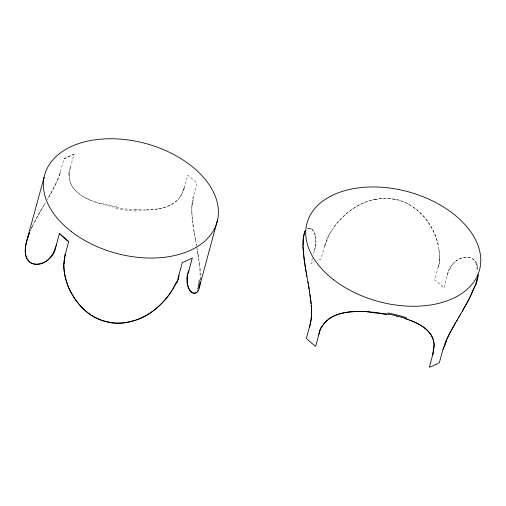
<?xml version="1.0" encoding="UTF-8"?>
<svg xmlns="http://www.w3.org/2000/svg" width="506" height="506" viewBox="0 0 506 506"><rect width="100%" height="100%" fill="white"/><g stroke="black" fill="none" stroke-linecap="round" stroke-linejoin="round"><path stroke-width="0.38" stroke-dasharray="2.53 1.9" d="M439.518 258.319C439.752 238.035 429.233 217.757 412.301 206.492M69.373 172.881C67.19 186.872 80.062 196.385 91.662 200.604M315.978 240.894L315.852 243.658M69.24 174.88C68.791 192.577 88.133 200.186 102.383 204.253C115.4 207.903 128.897 209.92 142.42 210.079M200.313 279.932L199.769 267.136M192.191 202.4C190.964 213.526 192.906 224.67 194.734 235.619M191.951 204.905L191.825 211.502M439.347 260.83L439.499 254.518L438.778 247.934M315.807 244.069L314.435 250.944M315.453 246.561L315.852 238.377M315.358 247.08L313.138 255.713M192.742 198.934L193.482 195.911M69.847 169.864L70.562 166.936M184.57 186.676L184.658 186.347M70.391 167.581L74.009 154.273A89.372 56.849 15.2 0 0 64.003 158.821L58.658 177.404M184.254 187.827L183.374 190.724M184.076 188.472L187.694 175.165A89.372 56.849 15.2 0 1 196.923 183.248L193.305 196.556M312.423 258.345L310.994 263.601A89.372 56.849 15.2 0 1 314.574 261.747M324.612 245.745L320.994 259.053A89.372 56.849 15.2 0 0 317.079 260.609M438.304 266.637L434.686 279.945A89.372 56.849 15.2 0 1 443.914 288.028L447.532 274.72M60.435 171.97L60.005 173.463M324.479 246.226L324.574 245.897M447.399 275.201L447.487 274.872M59.955 173.634L56.172 183.229M58.525 177.751L58.253 178.454M58.108 178.808L51.574 192.103M30.278 230.837L30.581 230.122L30.322 230.723M326.572 240.103L329.406 234.291L333.018 228.497M30.898 229.395L31.227 228.674M31.119 228.908L31.397 228.301M31.555 227.94L33.763 223.374M31.676 227.687L31.96 227.074M32.245 226.473L39.563 212.697M55.881 183.836L54.357 186.916M449.385 269.622L451.89 265.378L454.881 262.038M327.622 237.757C336.914 219.085 354.327 203.671 375.041 199.358M34.402 222.128L35.711 219.629M54.041 187.53L52.377 190.648M182.154 193.608C177.853 202.723 167.935 207.283 158.448 208.851M36.388 218.371L37.773 215.853M52.036 191.274L49.411 195.923M51.346 192.52L50.284 194.399M38.127 215.227L38.842 213.962M39.038 213.614L40.36 211.312M49.923 195.025L47.621 198.991M40.29 211.438L40.809 210.54M49.202 196.284L48.468 197.542M40.657 210.806L41.258 209.775M41.024 210.173L42.618 207.46M41.391 209.541L41.764 208.908M47.362 199.434L47.735 198.801M42.504 207.643L43.073 206.688M42.877 207.011L43.624 205.746M43.529 205.91L44.003 205.113M43.984 205.139L45.875 201.957M450.327 267.794C454.236 258.655 469.587 252.197 475.988 262.272M181.129 195.468L178.182 199.389M333.827 227.358C343.612 213.886 357.837 203.115 374.282 199.509M177.404 200.186C169.415 207.802 157.853 209.516 147.259 210.009M455.52 261.475C461.074 256.2 472.06 254.929 476.159 262.582M64.003 158.821L74.009 154.273M157.739 208.978L143.249 210.079M382.719 198.396L384.351 198.339A48.393 47.747 -28.1 0 1 392.428 198.896M146.468 210.034L135.184 209.826M392.435 198.871L395.667 199.465M309.9 228.13L308.249 228.155L306.794 228.946L309.261 228.035L311.721 229.035L314.005 231.887L315.415 235.733M310.089 228.174L311.747 229.06M99.834 203.501L92.345 200.876M415.255 208.58L410.417 205.322A49.961 49.373 -30.3 0 0 394.073 199.041M416.419 209.478C427.899 218.7 435.66 232.216 438.531 246.599M311.911 229.193L314.251 232.374M314.403 232.697L315.504 236.112L315.972 240.401M477.506 266.08L477.689 266.921M315.497 236.081L315.801 237.934M195.474 239.812L196.423 245.087M195.506 239.958L194.702 235.416M196.277 244.29L196.581 245.973M195.164 238.06L195.322 238.94M194.854 236.296L195.006 237.181M196.79 247.156L197.903 253.658M197.188 249.426L197.334 250.28M194.399 233.645L194.551 234.531M197.479 251.128L197.625 251.975M194.247 232.76L193.545 228.383M197.77 252.829L198.042 254.499M197.998 254.233L199.819 267.598M198.175 255.328L198.441 256.991M198.567 257.82L198.687 258.648M193.33 226.954L192.565 221.242M198.807 259.477L198.921 260.274M199.143 261.849L199.244 262.627M199.339 263.392L199.434 264.151M199.528 264.91L199.693 266.403M192.406 219.825L191.869 212.862M324.972 245.612A44.623 22.979 -45.1 0 1 326.965 240.021M375.085 199.579A50.176 49.272 -24.7 0 1 394.029 199.275M439.594 260.969A44.623 29.228 59.8 0 1 438.493 266.782M447.298 274.486A44.623 25.648 69.8 0 1 449.22 269.407M475.785 263.006A50.176 21.062 -54.3 0 1 477.164 271.532M324.643 245.872A48.108 24.813 -45.1 0 1 325.687 242.538M326.174 242.412A45.47 23.618 -44.8 0 1 328.204 237.681M374.288 199.554A51.935 50.979 -24.7 0 1 379.355 198.719A52.624 51.84 -26.5 0 1 382.719 198.415M395.673 199.44A48.393 47.811 -29.8 0 1 403.396 201.818L404.882 202.47A52.624 51.903 -25.6 0 1 409.411 204.721A51.928 51.138 -21.9 0 1 412.32 206.467M439.904 258.503A45.47 30.158 58.9 0 1 439.202 264.303M438.923 264.119A48.848 31.657 60.7 0 1 438.291 266.814M447.443 274.828A48.108 27.615 69.9 0 1 448.455 271.659M448.215 271.368A45.47 25.97 70.2 0 1 450.125 267.491M475.925 262.348A51.935 21.79 -54.4 0 1 476.911 264.562M476.968 264.499A52.624 22.308 -53.2 0 1 477.449 266.137M477.569 267.029A48.393 20.664 -52.5 0 1 477.879 270.735M200.502 268.503A49.961 13.118 74.6 0 1 200.857 281.134M192.482 202.621A44.623 25.161 70.8 0 1 193.539 196.79M183.083 190.477A45.35 29.373 60.7 0 1 180.939 195.265M136.019 211.046A50.176 16.647 9 0 1 115.798 208.542M116.633 206.929A49.961 14.693 8.6 0 1 100.688 203.134M68.778 175.152A45.35 24.149 -43 0 1 69.252 170.105M192.52 205.328A45.35 25.034 71.6 0 1 193.222 199.37M183.88 188.327A44.623 28.829 61 0 1 182.015 193.469M69.082 173.027A44.623 23.409 -44.1 0 1 70.037 167.707"/><path stroke-width="0.76" d="M309.855 325.63C312.442 316.465 311.607 306.762 310.418 297.446M311.544 312.714L311.494 309.349M63.996 260.704C63.067 271.159 65.729 281.678 70.277 291.045M63.826 263.177C63.478 278.079 69.36 292.797 78.835 304.169M311.538 313.378L311.285 317.894M29.101 233.715C26.059 242.165 22.447 253.164 28.684 261.039C33.794 266.535 42.751 264.594 47.823 260.052M25.351 248.87C23.485 273.487 53.63 265.087 55.812 246.814L59.43 233.506L68.658 241.583L64.49 257.269M187.441 278.445C187.144 283.12 187.694 288.395 191.028 291.968M304.89 231.653L303.328 237.82L303.024 246.801M303.081 240.521L302.993 245.644M303.113 240.008L303.72 235.435L304.827 231.792M25.389 248.395L26.141 243.323M433.965 348.653L434.028 343.802L433.168 339.45M200.142 282.557L200.186 282.057M311.228 318.476L310.317 323.859L306.421 338.286A89.372 56.849 15.2 0 0 315.649 346.37L319.261 333.056M187.65 276.485C183.684 289.381 198.314 302.828 200.034 283.524M188.175 273.512L188.902 270.596M26.261 242.791L29.133 233.645M476.614 280.64L476.924 279.426M65.04 254.91L65.217 254.252M199.124 288.066L217.669 219.56M318.685 335.181L318.774 334.852M432.731 354.763L432.908 354.105M27.077 239.642L44.104 177.226M56.217 245.334L56.482 244.347M178.017 278.129L182.343 262.481A89.372 56.849 15.2 0 0 192.343 257.927L188.732 271.241M309.457 327.11L309.59 326.617M432.953 353.947L429.335 367.261A89.372 56.849 15.2 0 0 439.334 362.713L442.914 349.551M55.9 246.485L52.713 254.252L48.146 259.78M178.814 275.473L178.726 275.802M319.134 333.536L319.223 333.207M475.109 285.466L469.891 297.541L462.32 311.361M474.457 287.25L468.486 300.286L458.898 317.167M444.844 343.7L449.303 333.998L455.609 322.727M29.335 233.121L29.576 232.526M29.405 232.95L29.683 232.248M176.771 281.431L172.578 289.571M445.824 341.297L450.15 332.385L457.841 318.944M304.966 231.489L305.396 230.666M175.721 283.777C171.426 292.696 165.133 300.589 157.72 307.123M305.01 231.4L305.257 230.919M321.19 327.926L323.935 323.574L327.414 320.013M198.213 290.381L196.79 292.367M456.349 321.468L459.34 316.414M460.087 315.149L460.833 313.884M171.857 290.729C163.457 303.733 151.13 314.498 136.512 319.868M322.208 326.06C331.961 311.342 351.613 311.051 367.419 311.658M157.043 307.705C138.011 325.63 105.615 329.267 85.596 310.962M196.549 292.582L193.874 293.48L191.224 292.158M328.185 319.394C340.07 310.886 355.604 311.07 369.582 311.797M135.665 320.165L126.848 322.448M375.737 312.366L377.356 312.556M385.395 313.745L388.627 314.34M396.388 316.054L397.899 316.44M404.775 318.432L408.45 319.691M405.439 318.647C416.09 322.354 428.424 327.35 432.896 338.634M409.645 320.134C421.232 324.283 434.863 332.467 434.104 346.629M91.681 315.447L86.937 312.063L82.364 307.996M84.926 310.38L79.398 304.827M81.751 307.376L75.622 300.026L70.663 291.823M306.921 276.447L307.863 281.715M306.554 274.372L306.807 275.808M307.971 282.297L308.224 283.739M306.762 275.574L306.933 276.523M307.838 281.57L308.021 282.595M305.934 270.818L306.611 274.695M308.179 283.474L308.793 287.01M306.155 272.095L306.301 272.962M308.603 285.909L308.945 287.895M305.814 270.109L306.003 271.241M308.856 287.357L311.12 303.581M305.694 269.407L305.858 270.381M308.976 288.085L309.103 288.806M305.713 269.534L305.434 267.845M305.46 268.003L304.397 261.128M309.337 290.254L309.685 292.417M305.346 267.301L305.01 265.22M304.903 264.518L303.802 256.491M310.014 294.574L310.323 296.731M304.308 260.457L303.024 246.757M303.657 255.207L303.353 252.07M311.26 305.213L311.468 308.673M303.252 250.85L303.043 247.32M433.667 348.798A44.623 22.972 -45.1 0 1 432.592 354.08M387.583 312.993A50.176 16.553 7.8 0 1 406.457 317.774M369.968 312.43A49.961 14.693 8.6 0 1 386.723 314.605M319.071 332.91A44.623 29.133 59.7 0 1 321.057 327.793M478.246 275.213A49.961 21.556 -51.9 0 1 475.773 285.182M443.389 349.153A44.623 18.229 -53 0 1 445.318 343.511M433.591 350.898A48.108 24.813 -45.1 0 1 432.839 354.13M433.712 346.838A45.47 23.599 -44.7 0 1 433.174 351.075M401.258 317.117A51.935 17.191 7.8 0 1 405.774 318.508M398.026 316.364A52.624 16.54 8.3 0 1 401.106 317.205M388.753 314.15A48.393 14.737 8.5 0 1 396.622 315.889M377.387 312.778A48.393 14.32 8.6 0 1 385.313 313.954M370.784 312A52.624 16.363 8.7 0 1 375.768 312.48M367.584 311.911A51.928 16.825 8.8 0 1 370.854 312.139M319.786 330.45A45.47 29.892 58.6 0 1 322.056 325.902M319.191 333.188A48.848 31.65 60.7 0 1 319.994 330.62M477.974 274.695A48.393 20.828 -52 0 1 477.145 279.299M476.728 280.571A52.624 22.156 -52.7 0 1 475.551 284.486M475.71 284.404A51.928 21.36 -53.3 0 1 474.742 287.13M444.394 346.528A45.47 18.026 -53.6 0 1 446.539 341.05M442.984 349.513A48.848 20.468 -52.4 0 1 443.781 346.844M68.658 241.583A89.372 56.849 15.2 0 1 59.43 233.506M64.243 260.843A44.623 28.829 61 0 1 65.236 255.043M109.315 322.259A50.176 49.367 -19.8 0 1 91.757 315.333M126.867 322.524A49.961 49.373 -30.3 0 1 109.264 322.493M179.086 275.662A44.623 23.504 -44.3 0 1 177.163 281.349M187.283 276.744A44.623 18.83 -52.2 0 1 188.295 271.488M199.25 279.926A50.176 12.384 76.8 0 1 197.745 289.002M64.287 263.436A45.35 29.38 60.7 0 1 64.869 257.516M178.688 277.939A45.35 24.44 -43.5 0 1 176.442 283.683M186.872 278.901A45.35 19.013 -52.4 0 1 187.467 273.974M333.789 279.869A89.372 56.849 15.2 0 0 478.6 272.867A89.372 56.849 15.2 0 0 367.35 187.094A89.372 56.849 15.2 0 0 333.789 279.869M71.435 231.653A89.372 56.849 15.2 0 0 216.239 224.651A89.372 56.849 15.2 0 0 104.989 138.878A89.372 56.849 15.2 0 0 71.435 231.653"/></g></svg>
